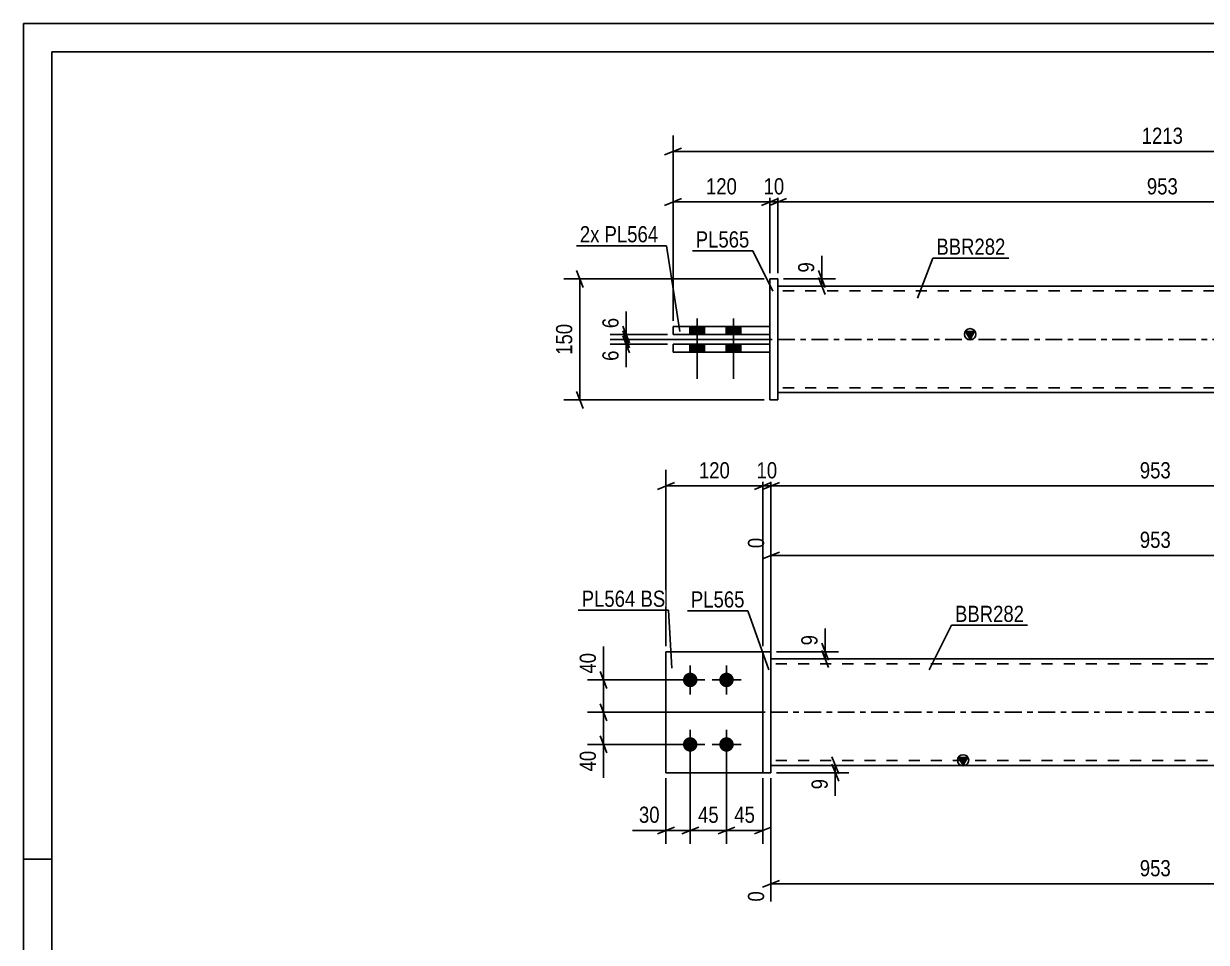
# Model space of a CAD drawing. Header units: millimetres. Extents: x 0 to 420, y 0 to 297.
# Drawn here: x 0 to 209.4, y 134.3 to 297 of the extents above; entities that cross this region are included whole.
import ezdxf

# ---------------------------------------------------------------- set-up
doc = ezdxf.new("R2010")
doc.units = ezdxf.units.MM
doc.linetypes.add('DXK_LINE_DOT2', pattern=[3.9198, 1.9599, -1.9599])
doc.linetypes.add('DXK_LINE_DOT3', pattern=[5.9187, 2.979, -0.9799, 0.9799, -0.9799])
doc.styles.add('Arial Narrow', font='ARIALN.TTF', dxfattribs={"height": 0.2})

# ---------------------------------------------------------------- blocks, each defined once
blk = doc.blocks.new('Unknown-585697624-1128')
at = {"color": 5, "linetype": 'Continuous'}
for p, q in [((420, 297), (0, 297)), ((0, 297), (0, 0)), ((0, 292), (0, 297)), ((415, 292), (5, 292)), ((5, 292), (5, 5)), ((5, 149), (0, 149))]:
    blk.add_line(p, q, dxfattribs=at)
blk = doc.blocks.new('Bolt-585697624-1954 - 1926')
at = {"linetype": 'Continuous'}
for points in [[(118.01, 182.04), (118.28, 182.02), (118.53, 181.93), (118.76, 181.8), (118.96, 181.62), (119.12, 181.4), (119.23, 181.16), (119.29, 180.89), (119.29, 180.62), (119.23, 180.36), (119.12, 180.12), (118.96, 179.9), (118.76, 179.72), (118.53, 179.58), (118.28, 179.5), (118.01, 179.47), (117.74, 179.5), (117.49, 179.58), (117.25, 179.72), (117.05, 179.9), (116.9, 180.12), (116.79, 180.36), (116.73, 180.62), (116.73, 180.89), (116.79, 181.16), (116.9, 181.4), (117.05, 181.62), (117.25, 181.8), (117.49, 181.93), (117.74, 182.02)], [(124.44, 182.04), (124.7, 182.02), (124.96, 181.93), (125.19, 181.8), (125.39, 181.62), (125.55, 181.4), (125.66, 181.16), (125.72, 180.89), (125.72, 180.62), (125.66, 180.36), (125.55, 180.12), (125.39, 179.9), (125.19, 179.72), (124.96, 179.58), (124.7, 179.5), (124.44, 179.47), (124.17, 179.5), (123.91, 179.58), (123.68, 179.72), (123.48, 179.9), (123.32, 180.12), (123.21, 180.36), (123.16, 180.62), (123.16, 180.89), (123.21, 181.16), (123.32, 181.4), (123.48, 181.62), (123.68, 181.8), (123.91, 181.93), (124.17, 182.02)], [(118.01, 170.62), (118.28, 170.59), (118.53, 170.5), (118.76, 170.37), (118.96, 170.19), (119.12, 169.97), (119.23, 169.73), (119.29, 169.46), (119.29, 169.2), (119.23, 168.93), (119.12, 168.69), (118.96, 168.47), (118.76, 168.29), (118.53, 168.16), (118.28, 168.07), (118.01, 168.04), (117.74, 168.07), (117.49, 168.16), (117.25, 168.29), (117.05, 168.47), (116.9, 168.69), (116.79, 168.93), (116.73, 169.2), (116.73, 169.46), (116.79, 169.73), (116.9, 169.97), (117.05, 170.19), (117.25, 170.37), (117.49, 170.5), (117.74, 170.59)], [(124.44, 170.62), (124.7, 170.59), (124.96, 170.5), (125.19, 170.37), (125.39, 170.19), (125.55, 169.97), (125.66, 169.73), (125.72, 169.46), (125.72, 169.2), (125.66, 168.93), (125.55, 168.69), (125.39, 168.47), (125.19, 168.29), (124.96, 168.16), (124.7, 168.07), (124.44, 168.04), (124.17, 168.07), (123.91, 168.16), (123.68, 168.29), (123.48, 168.47), (123.32, 168.69), (123.21, 168.93), (123.16, 169.2), (123.16, 169.46), (123.21, 169.73), (123.32, 169.97), (123.48, 170.19), (123.68, 170.37), (123.91, 170.5), (124.17, 170.59)]]:
    blk.add_hatch(color=1, dxfattribs=at).paths.add_polyline_path(points)
at = {"color": 1, "linetype": 'Continuous'}
for p, q in [((118.01, 178.19), (118.01, 183.33)), ((124.44, 178.19), (124.44, 183.33)), ((120.58, 180.76), (115.44, 180.76)), ((127.01, 180.76), (121.87, 180.76)), ((118.01, 166.76), (118.01, 171.9)), ((124.44, 166.76), (124.44, 171.9)), ((120.58, 169.33), (115.44, 169.33)), ((127.01, 169.33), (121.87, 169.33))]:
    blk.add_line(p, q, dxfattribs=at)
blk = doc.blocks.new('Part-585697624-1942 - 1926')
at = {"color": 2, "linetype": 'Continuous'}
for p, q in [((113.72, 185.76), (130.87, 185.76)), ((113.72, 185.76), (113.72, 164.33)), ((130.87, 164.33), (113.72, 164.33)), ((113.72, 164.33), (113.72, 164.33))]:
    blk.add_line(p, q, dxfattribs=at)
at = {"color": 7, "linetype": 'DXK_LINE_DOT2'}
for p, q in [((113.72, 185.76), (130.87, 185.76)), ((130.87, 185.76), (130.87, 185.76)), ((130.87, 185.76), (130.87, 164.33)), ((113.72, 164.33), (130.87, 164.33))]:
    blk.add_line(p, q, dxfattribs=at)
blk = doc.blocks.new('Part-585697624-1947 - 1926')
at = {"linetype": 'Continuous'}
blk.add_hatch(color=2, dxfattribs=at).paths.add_polyline_path([(166.32, 165.62), (165.52, 167.02), (167.12, 167.02)])
at = {"color": 2, "linetype": 'Continuous'}
for p, q in [((132.29, 184.47), (268.41, 184.47)), ((132.29, 165.62), (268.41, 165.62)), ((166.32, 165.62), (165.52, 167.02)), ((165.52, 167.02), (167.12, 167.02)), ((167.12, 167.02), (166.32, 165.62))]:
    blk.add_line(p, q, dxfattribs=at)
at = {"color": 7, "linetype": 'DXK_LINE_DOT2'}
for p, q in [((132.29, 165.62), (132.29, 184.47)), ((268.41, 184.47), (268.41, 165.62)), ((268.41, 183.62), (132.29, 183.62)), ((268.41, 166.47), (132.29, 166.47))]:
    blk.add_line(p, q, dxfattribs=at)
at = {"color": 7, "linetype": 'DXK_LINE_DOT3'}
blk.add_line((132.29, 175.04), (268.41, 175.04), dxfattribs=at)
at = {"color": 2, "linetype": 'Continuous'}
blk.add_circle((166.32, 166.52), 1, dxfattribs=at)
blk = doc.blocks.new('Part-585697624-1960 - 1926')
at = {"color": 2, "linetype": 'Continuous'}
for p, q in [((130.87, 185.76), (132.29, 185.76)), ((130.87, 185.76), (130.87, 164.33)), ((132.29, 185.76), (132.29, 185.76)), ((132.29, 185.76), (132.29, 164.33)), ((130.87, 164.33), (132.29, 164.33))]:
    blk.add_line(p, q, dxfattribs=at)
at = {"color": 7, "linetype": 'DXK_LINE_DOT2'}
for p, q in [((130.87, 185.76), (132.29, 185.76)), ((130.87, 164.33), (132.29, 164.33))]:
    blk.add_line(p, q, dxfattribs=at)
blk = doc.blocks.new('Part-585697624-1965 - 1926')
at = {"color": 7, "linetype": 'DXK_LINE_DOT2'}
for p, q in [((113.72, 185.76), (130.87, 185.76)), ((113.72, 185.76), (130.87, 185.76)), ((113.72, 164.33), (113.72, 185.76)), ((130.87, 185.76), (130.87, 185.76)), ((130.87, 185.76), (130.87, 164.33)), ((113.72, 164.33), (130.87, 164.33)), ((130.87, 164.33), (113.72, 164.33)), ((113.72, 164.33), (113.72, 164.33))]:
    blk.add_line(p, q, dxfattribs=at)
blk = doc.blocks.new('Part-585697624-2284 - 2276')
at = {"color": 2, "linetype": 'Continuous'}
for p, q in [((132.12, 251.79), (133.55, 251.79)), ((132.12, 251.79), (132.12, 230.36)), ((133.55, 251.79), (133.55, 251.79)), ((133.55, 251.79), (133.55, 230.36)), ((133.55, 230.36), (132.12, 230.36)), ((132.12, 230.36), (132.12, 230.36))]:
    blk.add_line(p, q, dxfattribs=at)
at = {"color": 7, "linetype": 'DXK_LINE_DOT2'}
for p, q in [((133.55, 251.79), (132.12, 251.79)), ((133.55, 251.79), (133.55, 251.79)), ((132.12, 230.36), (133.55, 230.36))]:
    blk.add_line(p, q, dxfattribs=at)
blk = doc.blocks.new('Bolt-585697624-2279 - 2276')
at = {"linetype": 'Continuous'}
for points in [[(117.97, 241.93), (120.55, 241.93), (120.55, 243.36), (117.97, 243.36)], [(117.97, 241.94), (120.55, 241.94), (120.55, 243.36), (117.97, 243.36)], [(124.4, 241.93), (126.97, 241.93), (126.97, 243.36), (124.4, 243.36)], [(124.4, 241.94), (126.97, 241.94), (126.97, 243.36), (124.4, 243.36)], [(117.97, 238.79), (120.55, 238.79), (120.55, 240.22), (117.97, 240.22)], [(117.97, 238.79), (120.55, 238.79), (120.55, 240.22), (117.97, 240.22)], [(124.4, 238.79), (126.97, 238.79), (126.97, 240.22), (124.4, 240.22)], [(124.4, 238.79), (126.97, 238.79), (126.97, 240.22), (124.4, 240.22)]]:
    blk.add_hatch(color=1, dxfattribs=at).paths.add_polyline_path(points)
at = {"color": 1, "linetype": 'Continuous'}
for p, q in [((117.97, 243.36), (117.97, 241.93)), ((117.97, 243.36), (117.97, 241.94)), ((119.26, 244.79), (119.26, 234.08)), ((119.26, 244.79), (119.26, 234.08)), ((120.55, 243.36), (120.55, 241.93)), ((120.55, 243.36), (120.55, 241.94)), ((124.4, 243.36), (124.4, 241.93)), ((124.4, 243.36), (124.4, 241.94)), ((125.69, 244.79), (125.69, 234.08)), ((125.69, 244.79), (125.69, 234.08)), ((126.97, 243.36), (126.97, 241.93)), ((126.97, 243.36), (126.97, 241.94)), ((117.97, 240.22), (117.97, 238.79)), ((117.97, 240.22), (117.97, 238.79)), ((120.55, 240.22), (120.55, 238.79)), ((120.55, 240.22), (120.55, 238.79)), ((124.4, 240.22), (124.4, 238.79)), ((124.4, 240.22), (124.4, 238.79)), ((126.97, 240.22), (126.97, 238.79)), ((126.97, 240.22), (126.97, 238.79))]:
    blk.add_line(p, q, dxfattribs=at)
blk = doc.blocks.new('Part-585697624-2289 - 2276')
at = {"color": 2, "linetype": 'Continuous'}
for p, q in [((114.97, 243.36), (132.12, 243.36)), ((114.97, 241.93), (114.97, 243.36)), ((132.12, 243.36), (132.12, 241.93)), ((114.97, 241.94), (114.97, 241.93)), ((114.97, 241.93), (132.12, 241.93))]:
    blk.add_line(p, q, dxfattribs=at)
at = {"color": 7, "linetype": 'DXK_LINE_DOT2'}
for p, q in [((114.97, 243.36), (132.12, 243.36)), ((114.97, 243.36), (114.97, 243.36)), ((132.12, 243.36), (132.12, 243.36)), ((114.97, 241.94), (132.12, 241.94))]:
    blk.add_line(p, q, dxfattribs=at)
blk = doc.blocks.new('Part-585697624-2304 - 2276')
at = {"linetype": 'Continuous'}
blk.add_hatch(color=2, dxfattribs=at).paths.add_polyline_path([(167.57, 241.08), (166.77, 242.48), (168.37, 242.48)])
at = {"color": 2, "linetype": 'Continuous'}
for p, q in [((133.55, 250.51), (269.66, 250.51)), ((167.57, 241.08), (166.77, 242.48)), ((166.77, 242.48), (168.37, 242.48)), ((168.37, 242.48), (167.57, 241.08)), ((133.55, 231.65), (269.66, 231.65))]:
    blk.add_line(p, q, dxfattribs=at)
at = {"color": 7, "linetype": 'DXK_LINE_DOT2'}
for p, q in [((133.55, 250.51), (133.55, 231.65)), ((269.66, 249.65), (133.55, 249.65)), ((269.66, 250.51), (269.66, 231.65)), ((269.66, 232.51), (133.55, 232.51))]:
    blk.add_line(p, q, dxfattribs=at)
at = {"color": 7, "linetype": 'DXK_LINE_DOT3'}
blk.add_line((133.55, 241.08), (269.66, 241.08), dxfattribs=at)
at = {"color": 2, "linetype": 'Continuous'}
blk.add_circle((167.57, 241.98), 1, dxfattribs=at)
blk = doc.blocks.new('Part-585697624-2319 - 2276')
at = {"color": 2, "linetype": 'Continuous'}
for p, q in [((114.97, 240.22), (132.12, 240.22)), ((114.97, 238.79), (114.97, 240.22)), ((114.97, 238.79), (132.12, 238.79)), ((114.97, 238.79), (114.97, 238.79)), ((132.12, 240.22), (132.12, 238.79))]:
    blk.add_line(p, q, dxfattribs=at)
at = {"color": 7, "linetype": 'DXK_LINE_DOT2'}
for p, q in [((114.97, 240.22), (132.12, 240.22)), ((132.12, 238.79), (114.97, 238.79))]:
    blk.add_line(p, q, dxfattribs=at)
blk = doc.blocks.new('StraightDimension-585697624-2153 - 1926')
at = {"color": 7, "linetype": 'Continuous'}
for p, q in [((102.06, 176.54), (103.26, 173.54)), ((131.29, 175.04), (99.81, 175.04)), ((102.66, 169.33), (102.66, 175.04)), ((103.26, 167.83), (102.06, 170.83)), ((117.01, 169.33), (99.81, 169.33))]:
    blk.add_line(p, q, dxfattribs=at)
at = {"color": 0}
blk.add_wipeout([(101.91, 168.81), (97.71, 168.81), (97.71, 163.95), (101.91, 163.95)], dxfattribs=at)
at = {"color": 7, "linetype": 'Continuous'}
blk.add_line((102.66, 169.33), (102.66, 163.42), dxfattribs=at)
blk.add_line((102.66, 169.33), (102.66, 163.42), dxfattribs=at)
at = {"color": 3, "style": 'Arial Narrow'}
blk.add_text('40', height=2.863, rotation=90.0002, dxfattribs=at).set_placement((101.31, 164.55))
blk = doc.blocks.new('StraightDimension-585697624-2006 - 1926')
at = {"color": 7, "linetype": 'Continuous'}
for p, q in [((132.29, 186.76), (132.29, 217.96)), ((268.41, 186.76), (268.41, 217.96)), ((133.79, 215.71), (130.79, 214.51)), ((266.91, 214.51), (269.91, 215.71)), ((132.29, 215.11), (268.41, 215.11))]:
    blk.add_line(p, q, dxfattribs=at)
at = {"color": 0}
blk.add_wipeout([(203.69, 215.86), (203.69, 220.06), (197.01, 220.06), (197.01, 215.86)], dxfattribs=at)
at = {"color": 3, "style": 'Arial Narrow'}
blk.add_text('953', height=2.863, dxfattribs=at).set_placement((197.61, 216.46))
blk = doc.blocks.new('StraightDimension-585697624-2221 - 1926')
at = {"color": 7, "linetype": 'Continuous'}
for p, q in [((268.41, 186.76), (268.41, 209.58)), ((132.29, 185.47), (132.29, 205.93)), ((133.79, 203.4), (130.79, 202.2)), ((266.91, 202.2), (269.91, 203.4)), ((132.29, 202.8), (268.41, 202.8))]:
    blk.add_line(p, q, dxfattribs=at)
at = {"color": 0, "linetype": 'Continuous'}
for points in [[(267.81, 210.18), (263.61, 210.18), (263.61, 203.5), (267.81, 203.5)], [(131.69, 206.53), (127.49, 206.53), (127.49, 203.5), (131.69, 203.5)]]:
    blk.add_wipeout(points, dxfattribs=at)
at = {"color": 0}
blk.add_wipeout([(203.69, 203.55), (203.69, 207.75), (197.01, 207.75), (197.01, 203.55)], dxfattribs=at)
at = {"color": 3, "linetype": 'Continuous', "style": 'Arial Narrow'}
for s, height, p in [('953', 2.863, (267.21, 204.1)), ('0', 2.86, (131.09, 204.1))]:
    blk.add_text(s, height=height, rotation=90.0002, dxfattribs=at).set_placement(p)
at = {"color": 3, "style": 'Arial Narrow'}
blk.add_text('953', height=2.863, dxfattribs=at).set_placement((197.61, 204.15))
blk = doc.blocks.new('StraightDimension-585697624-2032 - 1926')
at = {"color": 7, "linetype": 'Continuous'}
for p, q in [((113.72, 186.76), (113.72, 217.96)), ((130.87, 186.76), (130.87, 217.96)), ((115.22, 215.71), (112.22, 214.51)), ((129.37, 214.51), (132.37, 215.71)), ((113.72, 215.11), (130.87, 215.11))]:
    blk.add_line(p, q, dxfattribs=at)
at = {"color": 0}
blk.add_wipeout([(125.64, 215.86), (125.64, 220.06), (118.95, 220.06), (118.95, 215.86)], dxfattribs=at)
at = {"color": 3, "style": 'Arial Narrow'}
blk.add_text('120', height=2.863, dxfattribs=at).set_placement((119.55, 216.46))
blk = doc.blocks.new('StraightDimension-585697624-2203 - 1926')
at = {"color": 7, "linetype": 'Continuous'}
for p, q in [((118.01, 168.33), (118.01, 151.7)), ((124.44, 168.33), (124.44, 151.7)), ((116.51, 153.5), (119.51, 154.7)), ((118.01, 154.1), (124.44, 154.1)), ((125.94, 154.7), (122.94, 153.5))]:
    blk.add_line(p, q, dxfattribs=at)
at = {"color": 0}
blk.add_wipeout([(123.65, 154.85), (123.65, 159.05), (118.8, 159.05), (118.8, 154.85)], dxfattribs=at)
at = {"color": 3, "style": 'Arial Narrow'}
blk.add_text('45', height=2.863, dxfattribs=at).set_placement((119.4, 155.45))
blk = doc.blocks.new('StraightDimension-585697624-2210 - 1926')
at = {"color": 7, "linetype": 'Continuous'}
for p, q in [((118.01, 168.33), (118.01, 151.7)), ((113.72, 163.33), (113.72, 151.7)), ((112.22, 153.5), (115.22, 154.7)), ((113.72, 154.1), (118.01, 154.1)), ((119.51, 154.7), (116.51, 153.5))]:
    blk.add_line(p, q, dxfattribs=at)
at = {"color": 0}
blk.add_wipeout([(113.2, 154.85), (113.2, 159.05), (108.34, 159.05), (108.34, 154.85)], dxfattribs=at)
at = {"color": 7, "linetype": 'Continuous'}
blk.add_line((113.72, 154.1), (107.82, 154.1), dxfattribs=at)
blk.add_line((113.72, 154.1), (107.82, 154.1), dxfattribs=at)
at = {"color": 3, "style": 'Arial Narrow'}
blk.add_text('30', height=2.863, dxfattribs=at).set_placement((108.94, 155.45))
blk = doc.blocks.new('StraightDimension-585697624-2015 - 1926')
at = {"color": 7, "linetype": 'Continuous'}
for p, q in [((130.87, 186.76), (130.87, 217.96)), ((132.29, 186.76), (132.29, 217.96)), ((129.37, 214.51), (132.37, 215.71)), ((133.79, 215.71), (130.79, 214.51)), ((130.87, 215.11), (132.29, 215.11))]:
    blk.add_line(p, q, dxfattribs=at)
at = {"color": 0}
blk.add_wipeout([(134.01, 215.86), (134.01, 220.06), (129.15, 220.06), (129.15, 215.86)], dxfattribs=at)
at = {"color": 3, "style": 'Arial Narrow'}
blk.add_text('10', height=2.863, dxfattribs=at).set_placement((129.75, 216.46))
blk = doc.blocks.new('StraightDimension-585697624-2190 - 1926')
at = {"color": 7, "linetype": 'Continuous'}
for p, q in [((124.44, 168.33), (124.44, 151.7)), ((130.87, 163.33), (130.87, 151.7)), ((122.94, 153.5), (125.94, 154.7)), ((124.44, 154.1), (130.87, 154.1)), ((132.37, 154.7), (129.37, 153.5))]:
    blk.add_line(p, q, dxfattribs=at)
at = {"color": 0}
blk.add_wipeout([(130.08, 154.85), (130.08, 159.05), (125.22, 159.05), (125.22, 154.85)], dxfattribs=at)
at = {"color": 3, "style": 'Arial Narrow'}
blk.add_text('45', height=2.863, dxfattribs=at).set_placement((125.82, 155.45))
blk = doc.blocks.new('StraightDimension-585697624-2140 - 1926')
at = {"color": 7, "linetype": 'Continuous'}
for p, q in [((102.06, 182.26), (103.26, 179.26)), ((117.01, 180.76), (99.81, 180.76)), ((102.66, 175.04), (102.66, 180.76)), ((103.26, 173.54), (102.06, 176.54)), ((131.29, 175.04), (99.81, 175.04))]:
    blk.add_line(p, q, dxfattribs=at)
at = {"color": 0}
blk.add_wipeout([(101.91, 186.14), (97.71, 186.14), (97.71, 181.28), (101.91, 181.28)], dxfattribs=at)
at = {"color": 7, "linetype": 'Continuous'}
blk.add_line((102.66, 180.76), (102.66, 186.67), dxfattribs=at)
blk.add_line((102.66, 180.76), (102.66, 186.67), dxfattribs=at)
at = {"color": 3, "style": 'Arial Narrow'}
blk.add_text('40', height=2.863, rotation=90.0002, dxfattribs=at).set_placement((101.31, 181.88))
blk = doc.blocks.new('StraightDimension-585697624-2167 - 1926')
at = {"color": 7, "linetype": 'Continuous'}
for p, q in [((141.29, 187.26), (142.49, 184.26)), ((133.29, 185.76), (144.29, 185.76)), ((133.29, 184.47), (144.29, 184.47)), ((142.49, 182.97), (141.29, 185.97)), ((141.89, 184.47), (141.89, 185.76))]:
    blk.add_line(p, q, dxfattribs=at)
at = {"color": 0}
blk.add_wipeout([(141.14, 189.31), (136.94, 189.31), (136.94, 186.28), (141.14, 186.28)], dxfattribs=at)
at = {"color": 7, "linetype": 'Continuous'}
blk.add_line((141.89, 185.76), (141.89, 189.84), dxfattribs=at)
blk.add_line((141.89, 185.76), (141.89, 189.84), dxfattribs=at)
at = {"color": 3, "style": 'Arial Narrow'}
blk.add_text('9', height=2.86, rotation=90.0002, dxfattribs=at).set_placement((140.54, 186.88))
blk = doc.blocks.new('StraightDimension-585697624-2176 - 1926')
at = {"color": 7, "linetype": 'Continuous'}
for p, q in [((133.29, 165.62), (146.1, 165.62)), ((143.1, 167.12), (144.3, 164.12)), ((144.3, 162.83), (143.1, 165.83)), ((143.7, 164.33), (143.7, 165.62)), ((133.29, 164.33), (146.1, 164.33))]:
    blk.add_line(p, q, dxfattribs=at)
at = {"color": 0}
blk.add_wipeout([(142.95, 163.8), (138.75, 163.8), (138.75, 160.78), (142.95, 160.78)], dxfattribs=at)
at = {"color": 7, "linetype": 'Continuous'}
blk.add_line((143.7, 164.33), (143.7, 160.25), dxfattribs=at)
blk.add_line((143.7, 164.33), (143.7, 160.25), dxfattribs=at)
at = {"color": 3, "style": 'Arial Narrow'}
blk.add_text('9', height=2.86, rotation=90.0002, dxfattribs=at).set_placement((142.35, 161.38))
blk = doc.blocks.new('StraightDimension-585697624-2185 - 1926')
at = {"color": 7, "linetype": 'Continuous'}
for p, q in [((132.29, 163.33), (132.29, 141.5)), ((268.41, 163.33), (268.41, 137.85)), ((133.79, 145.23), (130.79, 144.03)), ((132.29, 144.63), (268.41, 144.63)), ((266.91, 144.03), (269.91, 145.23))]:
    blk.add_line(p, q, dxfattribs=at)
at = {"color": 0}
blk.add_wipeout([(203.69, 145.38), (203.69, 149.58), (197.01, 149.58), (197.01, 145.38)], dxfattribs=at)
at = {"color": 0, "linetype": 'Continuous'}
for points in [[(131.69, 143.93), (127.49, 143.93), (127.49, 140.9), (131.69, 140.9)], [(267.81, 143.93), (263.61, 143.93), (263.61, 137.25), (267.81, 137.25)]]:
    blk.add_wipeout(points, dxfattribs=at)
at = {"color": 3, "style": 'Arial Narrow'}
blk.add_text('953', height=2.863, dxfattribs=at).set_placement((197.61, 145.98))
at = {"color": 3, "linetype": 'Continuous', "style": 'Arial Narrow'}
for s, height, p in [('0', 2.86, (131.09, 141.5)), ('953', 2.863, (267.21, 137.85))]:
    blk.add_text(s, height=height, rotation=90.0002, dxfattribs=at).set_placement(p)
blk = doc.blocks.new('StraightDimension-585697624-2413 - 2276')
at = {"color": 7, "linetype": 'Continuous'}
for p, q in [((114.97, 244.36), (114.97, 277.21)), ((288.23, 244.39), (288.23, 277.21)), ((116.47, 274.96), (113.47, 273.76)), ((114.97, 274.36), (288.23, 274.36)), ((286.73, 273.76), (289.73, 274.96))]:
    blk.add_line(p, q, dxfattribs=at)
at = {"color": 0}
blk.add_wipeout([(205.86, 275.11), (205.86, 279.31), (197.35, 279.31), (197.35, 275.11)], dxfattribs=at)
at = {"color": 3, "style": 'Arial Narrow'}
blk.add_text('1213', height=2.863, dxfattribs=at).set_placement((197.95, 275.71))
blk = doc.blocks.new('StraightDimension-585697624-2392 - 2276')
at = {"color": 7, "linetype": 'Continuous'}
for p, q in [((114.97, 244.36), (114.97, 268.26)), ((132.12, 252.79), (132.12, 268.26)), ((116.47, 266.01), (113.47, 264.81)), ((130.62, 264.81), (133.62, 266.01)), ((114.97, 265.41), (132.12, 265.41))]:
    blk.add_line(p, q, dxfattribs=at)
at = {"color": 0}
blk.add_wipeout([(126.89, 266.16), (126.89, 270.36), (120.2, 270.36), (120.2, 266.16)], dxfattribs=at)
at = {"color": 3, "style": 'Arial Narrow'}
blk.add_text('120', height=2.863, dxfattribs=at).set_placement((120.8, 266.76))
blk = doc.blocks.new('StraightDimension-585697624-2321 - 2276')
at = {"color": 7, "linetype": 'Continuous'}
for p, q in [((134.55, 251.79), (143.72, 251.79)), ((140.72, 253.29), (141.92, 250.29)), ((141.92, 249.01), (140.72, 252.01)), ((141.32, 250.51), (141.32, 251.79)), ((134.55, 250.51), (143.72, 250.51))]:
    blk.add_line(p, q, dxfattribs=at)
at = {"color": 0}
blk.add_wipeout([(140.57, 255.34), (136.37, 255.34), (136.37, 252.32), (140.57, 252.32)], dxfattribs=at)
at = {"color": 7, "linetype": 'Continuous'}
blk.add_line((141.32, 251.79), (141.32, 255.87), dxfattribs=at)
blk.add_line((141.32, 251.79), (141.32, 255.87), dxfattribs=at)
at = {"color": 3, "style": 'Arial Narrow'}
blk.add_text('9', height=2.86, rotation=90.0002, dxfattribs=at).set_placement((139.97, 252.92))
blk = doc.blocks.new('StraightDimension-585697624-2382 - 2276')
at = {"color": 7, "linetype": 'Continuous'}
for p, q in [((133.55, 252.79), (133.55, 268.26)), ((269.66, 252.79), (269.66, 268.26)), ((135.05, 266.01), (132.05, 264.81)), ((268.16, 264.81), (271.16, 266.01)), ((133.55, 265.41), (269.66, 265.41))]:
    blk.add_line(p, q, dxfattribs=at)
at = {"color": 0}
blk.add_wipeout([(204.94, 266.16), (204.94, 270.36), (198.26, 270.36), (198.26, 266.16)], dxfattribs=at)
at = {"color": 3, "style": 'Arial Narrow'}
blk.add_text('953', height=2.863, dxfattribs=at).set_placement((198.86, 266.76))
blk = doc.blocks.new('StraightDimension-585697624-2402 - 2276')
at = {"color": 7, "linetype": 'Continuous'}
for p, q in [((132.12, 252.79), (132.12, 268.26)), ((133.55, 252.79), (133.55, 268.26)), ((130.62, 264.81), (133.62, 266.01)), ((135.05, 266.01), (132.05, 264.81)), ((132.12, 265.41), (133.55, 265.41))]:
    blk.add_line(p, q, dxfattribs=at)
at = {"color": 0}
blk.add_wipeout([(135.26, 266.16), (135.26, 270.36), (130.4, 270.36), (130.4, 266.16)], dxfattribs=at)
at = {"color": 3, "style": 'Arial Narrow'}
blk.add_text('10', height=2.863, dxfattribs=at).set_placement((131, 266.76))
blk = doc.blocks.new('StraightDimension-585697624-2424 - 2276')
at = {"color": 7, "linetype": 'Continuous'}
for p, q in [((131.12, 251.79), (95.62, 251.79)), ((99.07, 250.29), (97.87, 253.29)), ((98.47, 230.36), (98.47, 251.79)), ((131.12, 230.36), (95.62, 230.36)), ((97.87, 231.86), (99.07, 228.86))]:
    blk.add_line(p, q, dxfattribs=at)
at = {"color": 0}
blk.add_wipeout([(97.72, 244.42), (93.52, 244.42), (93.52, 237.74), (97.72, 237.74)], dxfattribs=at)
at = {"color": 3, "style": 'Arial Narrow'}
blk.add_text('150', height=2.863, rotation=90.0002, dxfattribs=at).set_placement((97.12, 238.34))
blk = doc.blocks.new('StraightDimension-585697624-2435 - 2276')
at = {"color": 7, "linetype": 'Continuous'}
for p, q in [((106.07, 243.44), (107.27, 240.44)), ((113.97, 241.94), (103.82, 241.94)), ((132.55, 241.08), (103.82, 241.08)), ((107.27, 239.58), (106.07, 242.58)), ((106.67, 241.08), (106.67, 241.94))]:
    blk.add_line(p, q, dxfattribs=at)
at = {"color": 0}
blk.add_wipeout([(105.92, 245.49), (101.72, 245.49), (101.72, 242.46), (105.92, 242.46)], dxfattribs=at)
at = {"color": 7, "linetype": 'Continuous'}
blk.add_line((106.67, 241.94), (106.67, 246.01), dxfattribs=at)
blk.add_line((106.67, 241.94), (106.67, 246.01), dxfattribs=at)
at = {"color": 3, "style": 'Arial Narrow'}
blk.add_text('6', height=2.86, rotation=90.0002, dxfattribs=at).set_placement((105.32, 243.06))
blk = doc.blocks.new('StraightDimension-585697624-2451 - 2276')
at = {"color": 7, "linetype": 'Continuous'}
for p, q in [((132.55, 241.08), (103.82, 241.08)), ((106.07, 242.58), (107.27, 239.58)), ((107.27, 238.72), (106.07, 241.72)), ((106.67, 240.22), (106.67, 241.08)), ((113.97, 240.22), (103.82, 240.22))]:
    blk.add_line(p, q, dxfattribs=at)
at = {"color": 0}
blk.add_wipeout([(105.92, 239.7), (101.72, 239.7), (101.72, 236.67), (105.92, 236.67)], dxfattribs=at)
at = {"color": 7, "linetype": 'Continuous'}
blk.add_line((106.67, 240.22), (106.67, 236.14), dxfattribs=at)
blk.add_line((106.67, 240.22), (106.67, 236.14), dxfattribs=at)
at = {"color": 3, "style": 'Arial Narrow'}
blk.add_text('6', height=2.86, rotation=90.0002, dxfattribs=at).set_placement((105.32, 237.27))
blk = doc.blocks.new('Mark-585697624-1943 - 1926')
at = {"color": 0}
blk.add_wipeout([(177.13, 191.03), (177.13, 194.03), (164.89, 194.03), (164.89, 191.03)], dxfattribs=at)
blk.add_wipeout([(177.13, 191.03), (177.13, 194.03), (164.89, 194.03), (164.89, 191.03)], dxfattribs=at)
at = {"color": 30, "linetype": 'Continuous'}
for p, q in [((160.3, 182.53), (164.29, 190.43)), ((164.29, 190.43), (177.73, 190.43))]:
    blk.add_line(p, q, dxfattribs=at)
at = {"color": 3, "style": 'Arial Narrow'}
blk.add_text('BBR282', height=2.863, dxfattribs=at).set_placement((164.89, 191.03))
blk = doc.blocks.new('Mark-585697624-1956 - 1926')
at = {"color": 0}
blk.add_wipeout([(127.63, 193.58), (127.63, 196.58), (118.13, 196.58), (118.13, 193.58)], dxfattribs=at)
blk.add_wipeout([(127.63, 193.58), (127.63, 196.58), (118.13, 196.58), (118.13, 193.58)], dxfattribs=at)
at = {"color": 30, "linetype": 'Continuous'}
for p in [(117.53, 192.98), (131.94, 182.54)]:
    blk.add_line(p, (128.23, 192.98), dxfattribs=at)
at = {"color": 3, "style": 'Arial Narrow'}
blk.add_text('PL565', height=2.863, dxfattribs=at).set_placement((118.13, 193.58))
blk = doc.blocks.new('MarkSet-585697624-2245 - 1926')
at = {"color": 0}
blk.add_wipeout([(108.31, 193.71), (108.31, 196.71), (98.8, 196.71), (98.8, 193.71)], dxfattribs=at)
blk.add_wipeout([(108.31, 193.71), (108.31, 196.71), (98.8, 196.71), (98.8, 193.71)], dxfattribs=at)
blk.add_wipeout([(113.59, 193.71), (113.59, 196.71), (109.21, 196.71), (109.21, 193.71)], dxfattribs=at)
blk.add_wipeout([(113.59, 193.71), (113.59, 196.71), (109.21, 196.71), (109.21, 193.71)], dxfattribs=at)
at = {"color": 30, "linetype": 'Continuous'}
for p in [(98.2, 193.11), (114.73, 182.83)]:
    blk.add_line(p, (114.19, 193.11), dxfattribs=at)
at = {"color": 3, "style": 'Arial Narrow'}
for s, p in [('PL564', (98.8, 193.71)), ('BS', (109.21, 193.71))]:
    blk.add_text(s, height=2.863, dxfattribs=at).set_placement(p)
blk = doc.blocks.new('Mark-585697624-2300 - 2276')
at = {"color": 0}
blk.add_wipeout([(173.83, 256.06), (173.83, 259.06), (161.59, 259.06), (161.59, 256.06)], dxfattribs=at)
blk.add_wipeout([(173.83, 256.06), (173.83, 259.06), (161.59, 259.06), (161.59, 256.06)], dxfattribs=at)
at = {"color": 30, "linetype": 'Continuous'}
for p, q in [((158.26, 248.38), (160.99, 255.46)), ((160.99, 255.46), (174.43, 255.46))]:
    blk.add_line(p, q, dxfattribs=at)
at = {"color": 3, "style": 'Arial Narrow'}
blk.add_text('BBR282', height=2.863, dxfattribs=at).set_placement((161.59, 256.06))
blk = doc.blocks.new('Mark-585697624-2280 - 2276')
at = {"color": 0}
blk.add_wipeout([(128.49, 257.35), (128.49, 260.35), (118.99, 260.35), (118.99, 257.35)], dxfattribs=at)
blk.add_wipeout([(128.49, 257.35), (128.49, 260.35), (118.99, 260.35), (118.99, 257.35)], dxfattribs=at)
at = {"color": 30, "linetype": 'Continuous'}
for p in [(118.39, 256.75), (132.66, 249.61)]:
    blk.add_line(p, (129.09, 256.75), dxfattribs=at)
at = {"color": 3, "style": 'Arial Narrow'}
blk.add_text('PL565', height=2.863, dxfattribs=at).set_placement((118.99, 257.35))
blk = doc.blocks.new('MarkSet-585697624-2489 - 2276')
at = {"color": 30, "linetype": 'Continuous'}
blk.add_line((116.19, 242.48), (113.84, 257.67), dxfattribs=at)
at = {"color": 0}
blk.add_wipeout([(101.94, 258.27), (101.94, 261.27), (98.47, 261.27), (98.47, 258.27)], dxfattribs=at)
blk.add_wipeout([(101.94, 258.27), (101.94, 261.27), (98.47, 261.27), (98.47, 258.27)], dxfattribs=at)
blk.add_wipeout([(112.34, 258.27), (112.34, 261.27), (102.84, 261.27), (102.84, 258.27)], dxfattribs=at)
blk.add_wipeout([(112.34, 258.27), (112.34, 261.27), (102.84, 261.27), (102.84, 258.27)], dxfattribs=at)
at = {"color": 30, "linetype": 'Continuous'}
blk.add_line((97.87, 257.67), (113.84, 257.67), dxfattribs=at)
at = {"color": 3, "style": 'Arial Narrow'}
for s, p in [('2x', (98.47, 258.27)), ('PL564', (102.84, 258.27))]:
    blk.add_text(s, height=2.863, dxfattribs=at).set_placement(p)

msp = doc.modelspace()

# ---------------------------------------------------------------- block references
for name in ['Unknown-585697624-1128', 'Part-585697624-2284 - 2276', 'Part-585697624-2304 - 2276', 'Part-585697624-2289 - 2276', 'Bolt-585697624-2279 - 2276', 'Part-585697624-2319 - 2276', 'Part-585697624-1942 - 1926', 'Part-585697624-1965 - 1926', 'Part-585697624-1960 - 1926', 'Part-585697624-1947 - 1926', 'Bolt-585697624-1954 - 1926']:
    msp.add_blockref(name, (0, 0))

# ---------------------------------------------------------------- next in the draw order: block references
for name in ['StraightDimension-585697624-2413 - 2276', 'StraightDimension-585697624-2006 - 1926', 'StraightDimension-585697624-2153 - 1926']:
    msp.add_blockref(name, (0, 0))

# ---------------------------------------------------------------- next in the draw order: block references
for name in ['StraightDimension-585697624-2392 - 2276', 'StraightDimension-585697624-2221 - 1926', 'StraightDimension-585697624-2203 - 1926']:
    msp.add_blockref(name, (0, 0))

# ---------------------------------------------------------------- next in the draw order: block references
for name in ['StraightDimension-585697624-2321 - 2276', 'StraightDimension-585697624-2032 - 1926', 'Mark-585697624-1943 - 1926', 'StraightDimension-585697624-2210 - 1926', 'StraightDimension-585697624-2190 - 1926']:
    msp.add_blockref(name, (0, 0))

# ---------------------------------------------------------------- next in the draw order: block references
for name in ['StraightDimension-585697624-2382 - 2276', 'StraightDimension-585697624-2015 - 1926', 'StraightDimension-585697624-2176 - 1926']:
    msp.add_blockref(name, (0, 0))

# ---------------------------------------------------------------- next in the draw order: block references
for name in ['StraightDimension-585697624-2402 - 2276', 'Mark-585697624-2300 - 2276', 'StraightDimension-585697624-2167 - 1926', 'StraightDimension-585697624-2140 - 1926', 'StraightDimension-585697624-2185 - 1926']:
    msp.add_blockref(name, (0, 0))

# ---------------------------------------------------------------- next in the draw order: block references
for name in ['StraightDimension-585697624-2424 - 2276', 'MarkSet-585697624-2245 - 1926', 'Mark-585697624-1956 - 1926']:
    msp.add_blockref(name, (0, 0))

# ---------------------------------------------------------------- next in the draw order: block references
for name in ['Mark-585697624-2280 - 2276', 'StraightDimension-585697624-2435 - 2276']:
    msp.add_blockref(name, (0, 0))

# ---------------------------------------------------------------- next in the draw order: block references
msp.add_blockref('StraightDimension-585697624-2451 - 2276', (0, 0))

# ---------------------------------------------------------------- next in the draw order: block references
msp.add_blockref('MarkSet-585697624-2489 - 2276', (0, 0))

doc.saveas('drawing.dxf')
